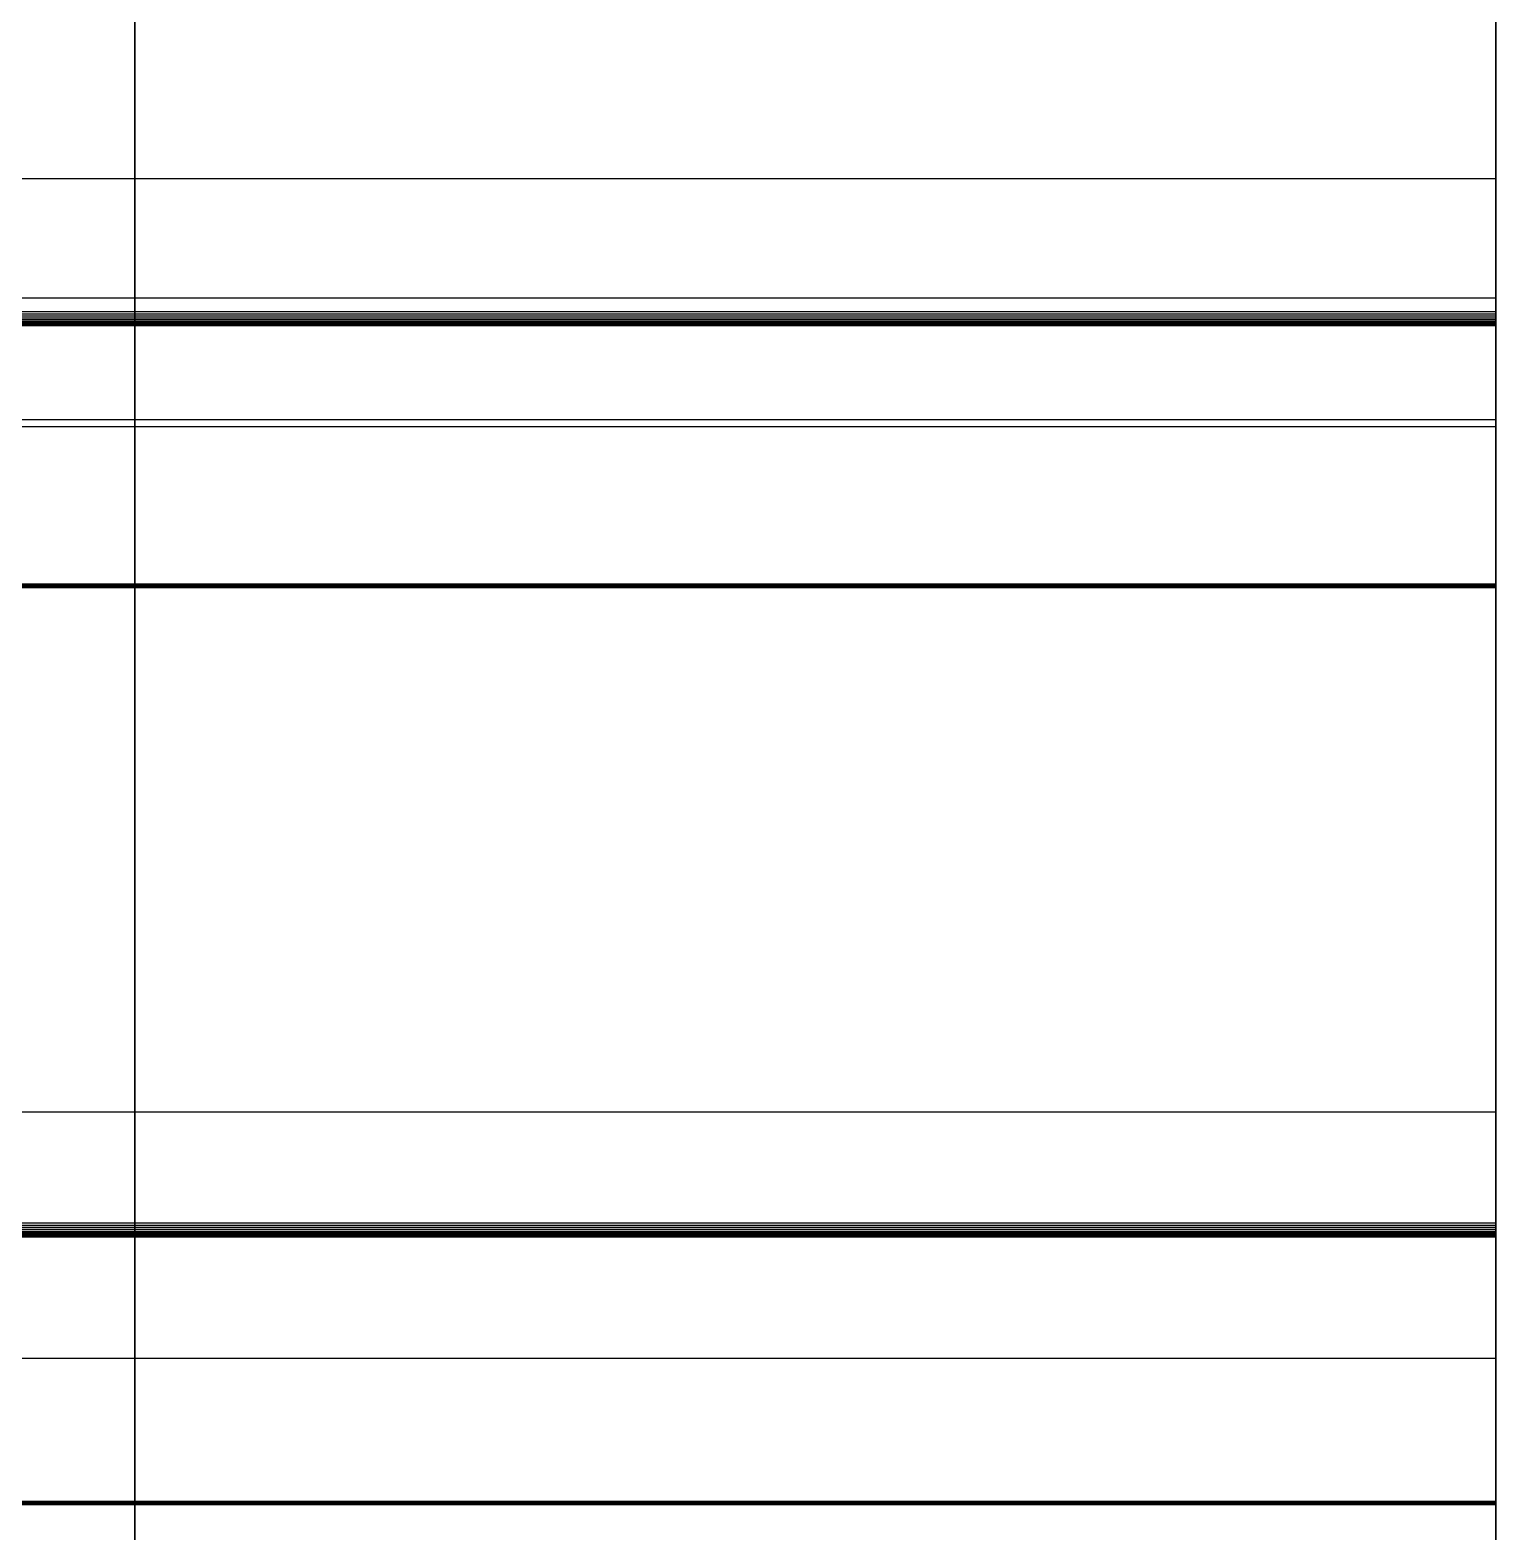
# Model space of a CAD drawing. Header units: millimetres. Extents: x -85 to 1059, y -155 to 155.
# Drawn here: x 1003.5 to 1007, y 108.115 to 111.703 of the extents above; entities that cross this region are included whole.
import ezdxf

# ---------------------------------------------------------------- set-up
doc = ezdxf.new("R2010")
doc.units = ezdxf.units.MM
doc.header["$MEASUREMENT"] = 0
doc.layers.add('Default', color=7, linetype='Continuous', true_color=0x000000)

msp = doc.modelspace()

# ---------------------------------------------------------------- linework, layer by layer
at = {"layer": 'Default'}
msp.add_line((1007, 11.1019, 0.0002), (1007, 140.002, 0.0002), dxfattribs=at)
for points, degree, knots in [([(1007, 0.3488, 139.7504), (1007, -76.9709, 139.7504), (1007, -139.6511, 77.0702), (1007, -139.6511, -0.2498), (1007, -139.6511, -77.5699), (1007, -76.9709, -140.2497), (1007, 0.3488, -140.2497), (1007, 77.6689, -140.2497), (1007, 140.349, -77.5699), (1007, 140.349, -0.2498), (1007, 140.349, 77.0702), (1007, 77.6689, 139.7504), (1007, 0.3488, 139.7504)], 3, [20636, 20636, 20636, 20636, 20637, 20637, 20637, 20638, 20638, 20638, 20639, 20639, 20639, 20640, 20640, 20640, 20640]), ([(1003.75, 0.0018, 140.0004), (1003.75, -77.318, 140.0004), (1003.75, -139.9981, 77.3202), (1003.75, -139.9981, 0.0002), (1003.75, -139.9981, -77.3199), (1003.75, -77.318, -139.9997), (1003.75, 0.0018, -139.9997), (1003.75, 77.3215, -139.9997), (1003.75, 140.002, -77.3199), (1003.75, 140.002, 0.0002), (1003.75, 140.002, 77.3202), (1003.75, 77.3215, 140.0004), (1003.75, 0.0018, 140.0004)], 3, [-1, -1, -1, -1, 0, 0, 0, 1, 1, 1, 2, 2, 2, 3, 3, 3, 3]), ([(1007, 0.0018, 140.0004), (1007, -77.318, 140.0004), (1007, -139.9981, 77.3202), (1007, -139.9981, 0.0002), (1007, -139.9981, -77.3199), (1007, -77.318, -139.9997), (1007, 0.0018, -139.9997), (1007, 77.3215, -139.9997), (1007, 140.002, -77.3199), (1007, 140.002, 0.0002), (1007, 140.002, 77.3202), (1007, 77.3215, 140.0004), (1007, 0.0018, 140.0004)], 3, [-1, -1, -1, -1, 0, 0, 0, 1, 1, 1, 2, 2, 2, 3, 3, 3, 3]), ([(1007, 124.0322, 15.6482), (1007, 116.3332, 77.2989), (1007, 63.7379, 125.0004), (1007, 0.0019, 125.0004), (1007, -17.5054, 125.0004), (1007, -34.1724, 121.4011), (1007, -49.2988, 114.9022)], 3, [595.378082, 595.378082, 595.378082, 595.378082, 596.378082, 596.378082, 596.378082, 597.378082, 597.378082, 597.378082, 597.378082]), ([(1007, -49.627, -114.76), (1007, -34.4135, -121.3481), (1007, -17.6322, -124.9994), (1007, 0.0018, -124.9994), (1007, 63.676, -124.9994), (1007, 116.2304, -77.3892), (1007, 124.0095, -15.8252)], 3, [1200.555169, 1200.555169, 1200.555169, 1200.555169, 1201.555169, 1201.555169, 1201.555169, 1202.555169, 1202.555169, 1202.555169, 1202.555169]), ([(1007, 111.03, 105.3541), (1007, 111.0667, 105.3719), (1007, 111.1034, 105.3897), (1007, 111.1465, 105.4105), (1007, 111.1895, 105.4313), (1007, 111.2331, 105.4521), (1007, 111.2766, 105.4729), (1007, 111.3204, 105.4939), (1007, 111.3641, 105.5149), (1007, 111.4082, 105.5359), (1007, 111.4523, 105.5569), (1007, 111.4968, 105.5779), (1007, 111.5412, 105.5989), (1007, 111.586, 105.6199), (1007, 111.6308, 105.6409), (1007, 111.6758, 105.6619), (1007, 111.7208, 105.6828), (1007, 111.7661, 105.704), (1007, 111.8114, 105.7252), (1007, 111.8571, 105.7463), (1007, 111.9028, 105.7675), (1007, 111.9488, 105.7887), (1007, 111.9949, 105.8098), (1007, 112.0413, 105.8312), (1007, 112.0877, 105.8525), (1007, 112.1342, 105.8737), (1007, 112.1808, 105.8949), (1007, 112.2279, 105.9162), (1007, 112.275, 105.9375), (1007, 112.3223, 105.9587), (1007, 112.3695, 105.9799), (1007, 112.4172, 106.0012), (1007, 112.4648, 106.0226), (1007, 112.5126, 106.0439), (1007, 112.5604, 106.0653), (1007, 112.6087, 106.0866), (1007, 112.657, 106.1079), (1007, 112.7056, 106.1293), (1007, 112.7541, 106.1506), (1007, 112.8031, 106.1721), (1007, 112.8521, 106.1937), (1007, 112.9012, 106.2152), (1007, 112.9502, 106.2367), (1007, 112.9589, 106.2404), (1007, 112.9675, 106.2441)], 2, [2725, 2725, 2725, 2726, 2726, 2727, 2727, 2728, 2728, 2729, 2729, 2730, 2730, 2731, 2731, 2732, 2732, 2733, 2733, 2734, 2734, 2735, 2735, 2736, 2736, 2737, 2737, 2738, 2738, 2739, 2739, 2740, 2740, 2741, 2741, 2742, 2742, 2743, 2743, 2744, 2744, 2745, 2745, 2746, 2746, 2747, 2747, 2747]), ([(1007, 112.9675, -106.7437), (1007, 112.9589, -106.74), (1007, 112.9502, -106.7363), (1007, 112.9012, -106.715), (1007, 112.8521, -106.6936), (1007, 112.8031, -106.6723), (1007, 112.7541, -106.6509), (1007, 112.7056, -106.6294), (1007, 112.657, -106.6079), (1007, 112.6087, -106.5864), (1007, 112.5604, -106.5648), (1007, 112.5126, -106.5435), (1007, 112.4648, -106.5222), (1007, 112.4172, -106.501), (1007, 112.3695, -106.4798), (1007, 112.3223, -106.4585), (1007, 112.275, -106.4371), (1007, 112.2279, -106.4158), (1007, 112.1808, -106.3945), (1007, 112.1342, -106.3733), (1007, 112.0877, -106.3521), (1007, 112.0413, -106.331), (1007, 111.9949, -106.3098), (1007, 111.9488, -106.2886), (1007, 111.9028, -106.2675), (1007, 111.8571, -106.2463), (1007, 111.8114, -106.2251), (1007, 111.7661, -106.204), (1007, 111.7208, -106.1828), (1007, 111.6758, -106.1616), (1007, 111.6308, -106.1405), (1007, 111.586, -106.1195), (1007, 111.5412, -106.0985), (1007, 111.4968, -106.0775), (1007, 111.4523, -106.0565), (1007, 111.4082, -106.0357), (1007, 111.3641, -106.0149), (1007, 111.3204, -105.9939), (1007, 111.2766, -105.9729), (1007, 111.2331, -105.9521), (1007, 111.1895, -105.9313), (1007, 111.1465, -105.9103), (1007, 111.1034, -105.8893), (1007, 111.0667, -105.8716), (1007, 111.03, -105.854)], 2, [7707, 7707, 7707, 7708, 7708, 7709, 7709, 7710, 7710, 7711, 7711, 7712, 7712, 7713, 7713, 7714, 7714, 7715, 7715, 7716, 7716, 7717, 7717, 7718, 7718, 7719, 7719, 7720, 7720, 7721, 7721, 7722, 7722, 7723, 7723, 7724, 7724, 7725, 7725, 7726, 7726, 7727, 7727, 7728, 7728, 7729, 7729, 7729]), ([(1007, 111.3475, 107.9311), (1007, 111.3437, 107.9228), (1007, 111.3398, 107.9145), (1007, 111.3163, 107.8664), (1007, 111.2929, 107.8182), (1007, 111.2694, 107.7701), (1007, 111.2459, 107.7219), (1007, 111.2225, 107.6743), (1007, 111.199, 107.6266), (1007, 111.1757, 107.5794), (1007, 111.1525, 107.5321), (1007, 111.1292, 107.485), (1007, 111.1059, 107.4379), (1007, 111.0826, 107.3913), (1007, 111.0593, 107.3448), (1007, 111.0362, 107.2982), (1007, 111.0131, 107.2516), (1007, 110.9898, 107.2058), (1007, 110.9665, 107.1599), (1007, 110.9434, 107.1141), (1007, 110.9203, 107.0682), (1007, 110.8972, 107.0229), (1007, 110.8741, 106.9775), (1007, 110.851, 106.9324), (1007, 110.8279, 106.8872), (1007, 110.805, 106.8424), (1007, 110.782, 106.7976), (1007, 110.7591, 106.753), (1007, 110.7362, 106.7084), (1007, 110.7134, 106.6643), (1007, 110.6907, 106.6202), (1007, 110.6677, 106.5763), (1007, 110.6448, 106.5323), (1007, 110.6221, 106.4889), (1007, 110.5993, 106.4455), (1007, 110.5765, 106.4023), (1007, 110.5538, 106.3591), (1007, 110.531, 106.3163), (1007, 110.5083, 106.2734), (1007, 110.4857, 106.2307), (1007, 110.4631, 106.188), (1007, 110.4405, 106.1457), (1007, 110.418, 106.1034), (1007, 110.3973, 106.0649), (1007, 110.3767, 106.0264)], 2, [2682, 2682, 2682, 2683.045455, 2683.045455, 2684.090909, 2684.090909, 2685.136364, 2685.136364, 2686.181818, 2686.181818, 2687.227273, 2687.227273, 2688.272727, 2688.272727, 2689.318182, 2689.318182, 2690.363636, 2690.363636, 2691.409091, 2691.409091, 2692.454545, 2692.454545, 2693.5, 2693.5, 2694.545455, 2694.545455, 2695.590909, 2695.590909, 2696.636364, 2696.636364, 2697.681818, 2697.681818, 2698.727273, 2698.727273, 2699.772727, 2699.772727, 2700.818182, 2700.818182, 2701.863636, 2701.863636, 2702.909091, 2702.909091, 2703.954545, 2703.954545, 2705, 2705, 2705]), ([(1007, 110.3795, -106.5317), (1007, 110.3987, -106.5675), (1007, 110.418, -106.6033), (1007, 110.4405, -106.6456), (1007, 110.4631, -106.688), (1007, 110.4857, -106.7303), (1007, 110.5083, -106.7726), (1007, 110.531, -106.8157), (1007, 110.5538, -106.8587), (1007, 110.5765, -106.9019), (1007, 110.5993, -106.9451), (1007, 110.6221, -106.9887), (1007, 110.6448, -107.0323), (1007, 110.6677, -107.0762), (1007, 110.6907, -107.1201), (1007, 110.7134, -107.1642), (1007, 110.7362, -107.2083), (1007, 110.7591, -107.2528), (1007, 110.782, -107.2972), (1007, 110.805, -107.3418), (1007, 110.8279, -107.3865), (1007, 110.851, -107.4316), (1007, 110.8741, -107.4768), (1007, 110.8972, -107.5223), (1007, 110.9203, -107.5678), (1007, 110.9434, -107.6137), (1007, 110.9665, -107.6595), (1007, 110.9898, -107.7056), (1007, 111.0131, -107.7516), (1007, 111.0362, -107.7978), (1007, 111.0593, -107.844), (1007, 111.0826, -107.8909), (1007, 111.1059, -107.9379), (1007, 111.1292, -107.9848), (1007, 111.1525, -108.0317), (1007, 111.1757, -108.0791), (1007, 111.199, -108.1266), (1007, 111.2225, -108.1742), (1007, 111.2459, -108.2218), (1007, 111.2694, -108.2698), (1007, 111.2929, -108.3178), (1007, 111.3163, -108.3661), (1007, 111.3398, -108.4145), (1007, 111.3437, -108.4228), (1007, 111.3475, -108.431)], 2, [7750, 7750, 7750, 7751, 7751, 7752, 7752, 7753, 7753, 7754, 7754, 7755, 7755, 7756, 7756, 7757, 7757, 7758, 7758, 7759, 7759, 7760, 7760, 7761, 7761, 7762, 7762, 7763, 7763, 7764, 7764, 7765, 7765, 7766, 7766, 7767, 7767, 7768, 7768, 7769, 7769, 7770, 7770, 7771, 7771, 7772, 7772, 7772]), ([(1007, 111.0244, -105.8515), (1007, 111.0217, -105.8505), (1007, 111.0191, -105.8494), (1007, 111.017, -105.8485), (1007, 111.0149, -105.8477)], 2, [7730, 7730, 7730, 7731, 7731, 7732, 7732, 7732]), ([(1007, 110.9983, 105.3466), (1007, 110.9995, 105.3465), (1007, 111.0008, 105.3463), (1007, 111.002, 105.3461), (1007, 111.0032, 105.3459)], 2, [2717, 2717, 2717, 2718, 2718, 2719, 2719, 2719]), ([(1007, 110.3718, 105.9986), (1007, 110.4741, 105.8924), (1007, 110.5764, 105.7862), (1007, 110.6845, 105.6735), (1007, 110.7926, 105.5608), (1007, 110.8944, 105.4544), (1007, 110.9962, 105.3481)], 2, [2713, 2713, 2713, 2714, 2714, 2715, 2715, 2716, 2716, 2716]), ([(1007, 110.9962, -105.8477), (1007, 110.8944, -105.9542), (1007, 110.7926, -106.0607), (1007, 110.6845, -106.1733), (1007, 110.5764, -106.2858), (1007, 110.4741, -106.3918), (1007, 110.3718, -106.4978)], 2, [7738, 7738, 7738, 7739, 7739, 7740, 7740, 7741, 7741, 7741]), ([(1007, 108.853, 107.59), (1007, 108.8892, 107.6085), (1007, 108.9254, 107.627), (1007, 108.9681, 107.6487), (1007, 109.0107, 107.6704), (1007, 109.0538, 107.6921), (1007, 109.0968, 107.7138), (1007, 109.1402, 107.7357), (1007, 109.1836, 107.7575), (1007, 109.2272, 107.7792), (1007, 109.2707, 107.8009), (1007, 109.3148, 107.823), (1007, 109.3589, 107.845), (1007, 109.4032, 107.8669), (1007, 109.4475, 107.8888), (1007, 109.4921, 107.9108), (1007, 109.5367, 107.9329), (1007, 109.5817, 107.9549), (1007, 109.6267, 107.977), (1007, 109.6718, 107.999), (1007, 109.717, 108.0211), (1007, 109.7627, 108.0433), (1007, 109.8084, 108.0655), (1007, 109.8542, 108.0876), (1007, 109.9001, 108.1096), (1007, 109.9463, 108.1318), (1007, 109.9925, 108.1541), (1007, 110.0391, 108.1763), (1007, 110.0857, 108.1985), (1007, 110.1324, 108.2207), (1007, 110.1791, 108.243), (1007, 110.2264, 108.2652), (1007, 110.2737, 108.2874), (1007, 110.3211, 108.3098), (1007, 110.3686, 108.3322), (1007, 110.4164, 108.3546), (1007, 110.4642, 108.377), (1007, 110.5123, 108.3994), (1007, 110.5605, 108.4218), (1007, 110.6088, 108.4442), (1007, 110.6572, 108.4666), (1007, 110.706, 108.489), (1007, 110.7549, 108.5114), (1007, 110.7633, 108.5153), (1007, 110.7718, 108.5192)], 2, [2658, 2658, 2658, 2659, 2659, 2660, 2660, 2661, 2661, 2662, 2662, 2663, 2663, 2664, 2664, 2665, 2665, 2666, 2666, 2667, 2667, 2668, 2668, 2669, 2669, 2670, 2670, 2671, 2671, 2672, 2672, 2673, 2673, 2674, 2674, 2675, 2675, 2676, 2676, 2677, 2677, 2678, 2678, 2679, 2679, 2680, 2680, 2680]), ([(1007, 110.7549, -109.0114), (1007, 110.706, -108.9888), (1007, 110.6572, -108.9662), (1007, 110.6088, -108.9438), (1007, 110.5605, -108.9214), (1007, 110.5123, -108.899), (1007, 110.4642, -108.8766), (1007, 110.4164, -108.8542), (1007, 110.3686, -108.8318), (1007, 110.3211, -108.8096), (1007, 110.2737, -108.7873), (1007, 110.2264, -108.7649), (1007, 110.1791, -108.7425), (1007, 110.1324, -108.7203), (1007, 110.0857, -108.6981), (1007, 110.0391, -108.6759), (1007, 109.9925, -108.6536), (1007, 109.9463, -108.6314), (1007, 109.9001, -108.6092), (1007, 109.8542, -108.587), (1007, 109.8084, -108.5647), (1007, 109.7627, -108.5427), (1007, 109.717, -108.5206), (1007, 109.6718, -108.4986), (1007, 109.6267, -108.4766), (1007, 109.5817, -108.4545), (1007, 109.5367, -108.4325), (1007, 109.4921, -108.4104), (1007, 109.4475, -108.3884), (1007, 109.4032, -108.3665), (1007, 109.3589, -108.3446), (1007, 109.3148, -108.3227), (1007, 109.2707, -108.3009), (1007, 109.2272, -108.279), (1007, 109.1836, -108.2571), (1007, 109.1402, -108.2353), (1007, 109.0968, -108.2134), (1007, 109.0538, -108.1917), (1007, 109.0107, -108.17), (1007, 108.9681, -108.1483), (1007, 108.9254, -108.1266), (1007, 108.8892, -108.1081), (1007, 108.853, -108.0896)], 2, [7775, 7775, 7775, 7776, 7776, 7777, 7777, 7778, 7778, 7779, 7779, 7780, 7780, 7781, 7781, 7782, 7782, 7783, 7783, 7784, 7784, 7785, 7785, 7786, 7786, 7787, 7787, 7788, 7788, 7789, 7789, 7790, 7790, 7791, 7791, 7792, 7792, 7793, 7793, 7794, 7794, 7795, 7795, 7796, 7796, 7796]), ([(1007, 110.3725, 106.0166), (1007, 110.3719, 106.0146), (1007, 110.3714, 106.0127), (1007, 110.3709, 106.0107), (1007, 110.3703, 106.0088)], 2, [2707, 2707, 2707, 2708, 2708, 2709, 2709, 2709]), ([(1007, 110.3703, 106.0088), (1007, 110.3703, 106.007), (1007, 110.3703, 106.0053), (1007, 110.3703, 106.0039), (1007, 110.3703, 106.0025)], 2, [2709, 2709, 2709, 2710, 2710, 2711, 2711, 2711]), ([(1007, 110.3703, -106.5024), (1007, 110.3703, -106.5038), (1007, 110.3703, -106.5052), (1007, 110.3703, -106.5068), (1007, 110.3703, -106.5084)], 2, [7743, 7743, 7743, 7744, 7744, 7745, 7745, 7745]), ([(1007, 109.118, 110.1734), (1007, 109.1141, 110.1647), (1007, 109.1102, 110.1561), (1007, 109.0876, 110.1074), (1007, 109.0651, 110.0587), (1007, 109.0427, 110.0102), (1007, 109.0203, 109.9617), (1007, 108.9979, 109.9137), (1007, 108.9755, 109.8657), (1007, 108.9531, 109.8178), (1007, 108.9307, 109.7698), (1007, 108.9084, 109.7223), (1007, 108.8862, 109.6749), (1007, 108.864, 109.6278), (1007, 108.8418, 109.5807), (1007, 108.8195, 109.5338), (1007, 108.7973, 109.4868), (1007, 108.7751, 109.4405), (1007, 108.7529, 109.3941), (1007, 108.7306, 109.3479), (1007, 108.7084, 109.3016), (1007, 108.6862, 109.2556), (1007, 108.664, 109.2096), (1007, 108.6419, 109.1639), (1007, 108.6199, 109.1182), (1007, 108.5978, 109.073), (1007, 108.5758, 109.0279), (1007, 108.5537, 108.9829), (1007, 108.5317, 108.9379), (1007, 108.5096, 108.8935), (1007, 108.4876, 108.849), (1007, 108.4657, 108.8046), (1007, 108.4438, 108.7601), (1007, 108.422, 108.7162), (1007, 108.4001, 108.6723), (1007, 108.3782, 108.6287), (1007, 108.3563, 108.5851), (1007, 108.3345, 108.5418), (1007, 108.3126, 108.4984), (1007, 108.2907, 108.4551), (1007, 108.2688, 108.4119), (1007, 108.2472, 108.3692), (1007, 108.2255, 108.3266), (1007, 108.2069, 108.2904), (1007, 108.1884, 108.2542)], 2, [2615, 2615, 2615, 2616, 2616, 2617, 2617, 2618, 2618, 2619, 2619, 2620, 2620, 2621, 2621, 2622, 2622, 2623, 2623, 2624, 2624, 2625, 2625, 2626, 2626, 2627, 2627, 2628, 2628, 2629, 2629, 2630, 2630, 2631, 2631, 2632, 2632, 2633, 2633, 2634, 2634, 2635, 2635, 2636, 2636, 2637, 2637, 2637]), ([(1007, 108.1884, -108.7538), (1007, 108.2069, -108.7902), (1007, 108.2255, -108.8265), (1007, 108.2472, -108.8692), (1007, 108.2688, -108.9119), (1007, 108.2907, -108.9549), (1007, 108.3126, -108.998), (1007, 108.3345, -109.0412), (1007, 108.3563, -109.0844), (1007, 108.3782, -109.1281), (1007, 108.4001, -109.1719), (1007, 108.422, -109.216), (1007, 108.4438, -109.2601), (1007, 108.4657, -109.3043), (1007, 108.4876, -109.3486), (1007, 108.5096, -109.3932), (1007, 108.5317, -109.4379), (1007, 108.5537, -109.4827), (1007, 108.5758, -109.5275), (1007, 108.5978, -109.573), (1007, 108.6199, -109.6185), (1007, 108.6419, -109.6638), (1007, 108.664, -109.7092), (1007, 108.6862, -109.755), (1007, 108.7084, -109.8009), (1007, 108.7306, -109.8471), (1007, 108.7529, -109.8933), (1007, 108.7751, -109.9401), (1007, 108.7973, -109.9868), (1007, 108.8195, -110.0335), (1007, 108.8418, -110.0803), (1007, 108.864, -110.1274), (1007, 108.8862, -110.1745), (1007, 108.9084, -110.2219), (1007, 108.9307, -110.2694), (1007, 108.9531, -110.3173), (1007, 108.9755, -110.3653), (1007, 108.9979, -110.4133), (1007, 109.0203, -110.4613), (1007, 109.0427, -110.5098), (1007, 109.0651, -110.5583), (1007, 109.0876, -110.6072), (1007, 109.1102, -110.656), (1007, 109.1141, -110.6643), (1007, 109.118, -110.6726)], 2, [7817, 7817, 7817, 7818, 7818, 7819, 7819, 7820, 7820, 7821, 7821, 7822, 7822, 7823, 7823, 7824, 7824, 7825, 7825, 7826, 7826, 7827, 7827, 7828, 7828, 7829, 7829, 7830, 7830, 7831, 7831, 7832, 7832, 7833, 7833, 7834, 7834, 7835, 7835, 7836, 7836, 7837, 7837, 7838, 7838, 7839, 7839, 7839]), ([(1007, 108.8375, 107.5836), (1007, 108.8398, 107.5845), (1007, 108.8421, 107.5854), (1007, 108.8448, 107.5864), (1007, 108.8474, 107.5875)], 2, [2655, 2655, 2655, 2656, 2656, 2657, 2657, 2657]), ([(1007, 108.1817, 108.2204), (1007, 108.2861, 108.1165), (1007, 108.3906, 108.0126), (1007, 108.5008, 107.9023), (1007, 108.611, 107.7921), (1007, 108.7151, 107.6877), (1007, 108.8192, 107.5833)], 2, [2646, 2646, 2646, 2647, 2647, 2648, 2648, 2649, 2649, 2649]), ([(1007, 108.8192, -108.0825), (1007, 108.7151, -108.1871), (1007, 108.611, -108.2917), (1007, 108.5008, -108.4019), (1007, 108.3906, -108.5122), (1007, 108.2861, -108.6163), (1007, 108.1817, -108.7203)], 2, [7805, 7805, 7805, 7806, 7806, 7807, 7807, 7808, 7808, 7808]), ([(1007, 106.6305, 109.7807), (1007, 106.6664, 109.7999), (1007, 106.7022, 109.8192), (1007, 106.7445, 109.8419), (1007, 106.7868, 109.8647), (1007, 106.8293, 109.8872), (1007, 106.8718, 109.9098), (1007, 106.9149, 109.9322), (1007, 106.9579, 109.9546), (1007, 107.001, 109.9774), (1007, 107.044, 110.0001), (1007, 107.0876, 110.0231), (1007, 107.1311, 110.046), (1007, 107.1751, 110.0689), (1007, 107.219, 110.0919), (1007, 107.2631, 110.1146), (1007, 107.3072, 110.1374), (1007, 107.3516, 110.1605), (1007, 107.3961, 110.1836), (1007, 107.4409, 110.2065), (1007, 107.4857, 110.2294), (1007, 107.5308, 110.2525), (1007, 107.576, 110.2757), (1007, 107.6213, 110.2986), (1007, 107.6667, 110.3215), (1007, 107.7125, 110.3448), (1007, 107.7584, 110.3681), (1007, 107.8044, 110.3912), (1007, 107.8505, 110.4143), (1007, 107.8968, 110.4374), (1007, 107.9432, 110.4605), (1007, 107.99, 110.484), (1007, 108.0367, 110.5074), (1007, 108.0836, 110.5307), (1007, 108.1306, 110.554), (1007, 108.178, 110.5773), (1007, 108.2255, 110.6006), (1007, 108.2731, 110.6238), (1007, 108.3207, 110.6471), (1007, 108.3687, 110.6706), (1007, 108.4167, 110.6941), (1007, 108.465, 110.7175), (1007, 108.5133, 110.741), (1007, 108.5216, 110.7449), (1007, 108.5299, 110.7487)], 2, [2591, 2591, 2591, 2592, 2592, 2593, 2593, 2594, 2594, 2595, 2595, 2596, 2596, 2597, 2597, 2598, 2598, 2599, 2599, 2600, 2600, 2601, 2601, 2602, 2602, 2603, 2603, 2604, 2604, 2605, 2605, 2606, 2606, 2607, 2607, 2608, 2608, 2609, 2609, 2610, 2610, 2611, 2611, 2612, 2612, 2613, 2613, 2613]), ([(1007, 108.5299, -111.2487), (1007, 108.5216, -111.2446), (1007, 108.5133, -111.2406), (1007, 108.465, -111.2171), (1007, 108.4167, -111.1936), (1007, 108.3687, -111.1704), (1007, 108.3207, -111.1471), (1007, 108.2731, -111.1236), (1007, 108.2255, -111.1002), (1007, 108.178, -111.0769), (1007, 108.1306, -111.0536), (1007, 108.0836, -111.0303), (1007, 108.0367, -111.007), (1007, 107.99, -110.9837), (1007, 107.9432, -110.9605), (1007, 107.8968, -110.9374), (1007, 107.8505, -110.9142), (1007, 107.8044, -110.891), (1007, 107.7584, -110.8677), (1007, 107.7125, -110.8446), (1007, 107.6667, -110.8215), (1007, 107.6213, -110.7984), (1007, 107.576, -110.7753), (1007, 107.5308, -110.7521), (1007, 107.4857, -110.729), (1007, 107.4409, -110.7061), (1007, 107.3961, -110.6832), (1007, 107.3516, -110.6602), (1007, 107.3072, -110.6373), (1007, 107.2631, -110.6144), (1007, 107.219, -110.5915), (1007, 107.1751, -110.5687), (1007, 107.1311, -110.5459), (1007, 107.0877, -110.5232), (1007, 107.0444, -110.5004), (1007, 107.0011, -110.4777), (1007, 106.9579, -110.4549), (1007, 106.9149, -110.4322), (1007, 106.8718, -110.4094), (1007, 106.8293, -110.3867), (1007, 106.7868, -110.3639), (1007, 106.7445, -110.3415), (1007, 106.7022, -110.3191), (1007, 106.6664, -110.2999), (1007, 106.6305, -110.2807)], 2, [7841, 7841, 7841, 7842, 7842, 7843, 7843, 7844, 7844, 7845, 7845, 7846, 7846, 7847, 7847, 7848, 7848, 7849, 7849, 7850, 7850, 7851, 7851, 7852, 7852, 7853, 7853, 7854, 7854, 7855, 7855, 7856, 7856, 7857, 7857, 7858, 7858, 7859, 7859, 7860, 7860, 7861, 7861, 7862, 7862, 7863, 7863, 7863]), ([(1007, 108.1859, 108.2489), (1007, 108.1849, 108.2463), (1007, 108.1838, 108.2437), (1007, 108.1829, 108.2414), (1007, 108.1821, 108.2391)], 2, [2638, 2638, 2638, 2639, 2639, 2640, 2640, 2640]), ([(1007, 108.1821, -108.7387), (1007, 108.1829, -108.741), (1007, 108.1838, -108.7433), (1007, 108.1849, -108.7459), (1007, 108.1859, -108.7485)], 2, [7814, 7814, 7814, 7815, 7815, 7816, 7816, 7816]), ([(1007, 108.1807, 108.2345), (1007, 108.1805, 108.2327), (1007, 108.1803, 108.231), (1007, 108.1801, 108.2294), (1007, 108.1799, 108.2278)], 2, [2641, 2641, 2641, 2642, 2642, 2643, 2643, 2643]), ([(1007, 108.1799, -108.7274), (1007, 108.1801, -108.7291), (1007, 108.1803, -108.7309), (1007, 108.1805, -108.7327), (1007, 108.1807, -108.7344)], 2, [7811, 7811, 7811, 7812, 7812, 7813, 7813, 7813])]:
    msp.add_open_spline(points, degree=degree, knots=knots, dxfattribs=at)
for points, degree in [([(1007, 123.9657, -15.1292), (1007, 89.2759, -15.1292), (1007, 54.5861, -15.1292), (1007, 19.8963, -15.1292)], 3), ([(1007, 20.2489, 14.8569), (1007, 54.8211, 14.8569), (1007, 89.3933, 14.8569), (1007, 123.9656, 14.8569)], 3), ([(1007, 111.3475, 107.9311), (1003.75, 111.3475, 107.9311), (1000.5, 111.3475, 107.9311)], 2), ([(1007, 111.3475, -108.431), (1003.75, 111.3475, -108.431), (1000.5, 111.3475, -108.431)], 2), ([(1007, 111.0625, 108.2281), (1007, 111.205, 108.0796), (1007, 111.3475, 107.9311)], 2), ([(1007, 111.3475, -108.431), (1007, 111.205, -108.5794), (1007, 111.0625, -108.7277)], 2), ([(1007, 111.0625, 108.2281), (1003.75, 111.0625, 108.2281), (1000.5, 111.0625, 108.2281)], 2), ([(1007, 111.0625, -108.7277), (1003.75, 111.0625, -108.7277), (1000.5, 111.0625, -108.7277)], 2), ([(1007, 110.7718, 108.5192), (1007, 110.9171, 108.3737), (1007, 111.0625, 108.2281)], 2), ([(1007, 111.0625, -108.7277), (1007, 110.9171, -108.8733), (1007, 110.7718, -109.0188)], 2), ([(1007, 111.03, 105.3541), (1003.75, 111.03, 105.3541), (1000.5, 111.03, 105.3541)], 2), ([(1007, 111.03, -105.854), (1003.75, 111.03, -105.854), (1000.5, 111.03, -105.854)], 2), ([(1007, 111.0244, 105.3516), (1003.75, 111.0244, 105.3516), (1000.5, 111.0244, 105.3516)], 2), ([(1007, 111.0244, -105.8515), (1003.75, 111.0244, -105.8515), (1000.5, 111.0244, -105.8515)], 2), ([(1007, 111.0191, 105.3495), (1003.75, 111.0191, 105.3495), (1000.5, 111.0191, 105.3495)], 2), ([(1007, 111.0149, 105.3481), (1003.75, 111.0149, 105.3481), (1000.5, 111.0149, 105.3481)], 2), ([(1007, 111.0149, -105.8477), (1003.75, 111.0149, -105.8477), (1000.5, 111.0149, -105.8477)], 2), ([(1007, 111.0103, 105.3466), (1003.75, 111.0103, 105.3466), (1000.5, 111.0103, 105.3466)], 2), ([(1007, 111.0103, -105.8466), (1003.75, 111.0103, -105.8466), (1000.5, 111.0103, -105.8466)], 2), ([(1007, 111.0068, 105.3459), (1003.75, 111.0068, 105.3459), (1000.5, 111.0068, 105.3459)], 2), ([(1007, 111.0068, -105.8459), (1003.75, 111.0068, -105.8459), (1000.5, 111.0068, -105.8459)], 2), ([(1007, 111.0032, 105.3459), (1003.75, 111.0032, 105.3459), (1000.5, 111.0032, 105.3459)], 2), ([(1007, 111.0032, -105.8455), (1003.75, 111.0032, -105.8455), (1000.5, 111.0032, -105.8455)], 2), ([(1007, 111.0008, -105.8459), (1003.75, 111.0008, -105.8459), (1000.5, 111.0008, -105.8459)], 2), ([(1007, 110.9983, 105.3466), (1003.75, 110.9983, 105.3466), (1000.5, 110.9983, 105.3466)], 2), ([(1007, 110.9983, -105.8466), (1003.75, 110.9983, -105.8466), (1000.5, 110.9983, -105.8466)], 2), ([(1007, 111.0244, 105.3516), (1007, 111.0272, 105.3528), (1007, 111.03, 105.3541)], 2), ([(1007, 111.03, -105.854), (1007, 111.0272, -105.8528), (1007, 111.0244, -105.8515)], 2), ([(1007, 111.0191, 105.3495), (1007, 111.0217, 105.3505), (1007, 111.0244, 105.3516)], 2), ([(1007, 111.0149, 105.3481), (1007, 111.017, 105.3488), (1007, 111.0191, 105.3495)], 2), ([(1007, 111.0103, 105.3466), (1007, 111.0126, 105.3474), (1007, 111.0149, 105.3481)], 2), ([(1007, 111.0149, -105.8477), (1007, 111.0126, -105.8471), (1007, 111.0103, -105.8466)], 2), ([(1007, 111.0068, 105.3459), (1007, 111.0085, 105.3463), (1007, 111.0103, 105.3466)], 2), ([(1007, 111.0103, -105.8466), (1007, 111.0085, -105.8462), (1007, 111.0068, -105.8459)], 2), ([(1007, 111.0032, 105.3459), (1007, 111.005, 105.3459), (1007, 111.0068, 105.3459)], 2), ([(1007, 111.0068, -105.8459), (1007, 111.005, -105.8457), (1007, 111.0032, -105.8455)], 2), ([(1007, 111.0032, -105.8455), (1007, 111.002, -105.8457), (1007, 111.0008, -105.8459)], 2), ([(1007, 111.0008, -105.8459), (1007, 110.9995, -105.8462), (1007, 110.9983, -105.8466)], 2), ([(1007, 110.9962, 105.3481), (1007, 110.9972, 105.3474), (1007, 110.9983, 105.3466)], 2), ([(1007, 110.9983, -105.8466), (1007, 110.9972, -105.8471), (1007, 110.9962, -105.8477)], 2), ([(1007, 110.9962, 105.3481), (1003.75, 110.9962, 105.3481), (1000.5, 110.9962, 105.3481)], 2), ([(1007, 110.9962, -105.8477), (1003.75, 110.9962, -105.8477), (1000.5, 110.9962, -105.8477)], 2), ([(1007, 110.7718, 108.5192), (1003.75, 110.7718, 108.5192), (1000.5, 110.7718, 108.5192)], 2), ([(1007, 110.7718, -109.0188), (1003.75, 110.7718, -109.0188), (1000.5, 110.7718, -109.0188)], 2), ([(1007, 110.7549, -109.0114), (1003.75, 110.7549, -109.0114), (1000.5, 110.7549, -109.0114)], 2), ([(1007, 110.7718, -109.0188), (1007, 110.7633, -109.0151), (1007, 110.7549, -109.0114)], 2), ([(1007, 110.3795, -106.5317), (1003.75, 110.3795, -106.5317), (1000.5, 110.3795, -106.5317)], 2), ([(1007, 110.3767, 106.0264), (1003.75, 110.3767, 106.0264), (1000.5, 110.3767, 106.0264)], 2), ([(1007, 110.3767, -106.526), (1003.75, 110.3767, -106.526), (1000.5, 110.3767, -106.526)], 2), ([(1007, 110.3746, 106.0212), (1003.75, 110.3746, 106.0212), (1000.5, 110.3746, 106.0212)], 2), ([(1007, 110.3746, -106.5211), (1003.75, 110.3746, -106.5211), (1000.5, 110.3746, -106.5211)], 2), ([(1007, 110.3725, 106.0166), (1003.75, 110.3725, 106.0166), (1000.5, 110.3725, 106.0166)], 2), ([(1007, 110.3725, -106.5165), (1003.75, 110.3725, -106.5165), (1000.5, 110.3725, -106.5165)], 2), ([(1007, 110.3718, 105.9986), (1003.75, 110.3718, 105.9986), (1000.5, 110.3718, 105.9986)], 2), ([(1007, 110.3718, -106.4978), (1003.75, 110.3718, -106.4978), (1000.5, 110.3718, -106.4978)], 2), ([(1007, 110.3714, -106.5123), (1003.75, 110.3714, -106.5123), (1000.5, 110.3714, -106.5123)], 2), ([(1007, 110.3707, 106.0003), (1003.75, 110.3707, 106.0003), (1000.5, 110.3707, 106.0003)], 2), ([(1007, 110.3707, -106.4999), (1003.75, 110.3707, -106.4999), (1000.5, 110.3707, -106.4999)], 2), ([(1007, 110.3703, 106.0088), (1003.75, 110.3703, 106.0088), (1000.5, 110.3703, 106.0088)], 2), ([(1007, 110.3703, 106.0025), (1003.75, 110.3703, 106.0025), (1000.5, 110.3703, 106.0025)], 2), ([(1007, 110.3703, -106.5024), (1003.75, 110.3703, -106.5024), (1000.5, 110.3703, -106.5024)], 2), ([(1007, 110.3703, -106.5084), (1003.75, 110.3703, -106.5084), (1000.5, 110.3703, -106.5084)], 2), ([(1007, 110.3767, -106.526), (1007, 110.3781, -106.5289), (1007, 110.3795, -106.5317)], 2), ([(1007, 110.3767, 106.0264), (1007, 110.3756, 106.0238), (1007, 110.3746, 106.0212)], 2), ([(1007, 110.3746, -106.5211), (1007, 110.3756, -106.5236), (1007, 110.3767, -106.526)], 2), ([(1007, 110.3746, 106.0212), (1007, 110.3735, 106.0189), (1007, 110.3725, 106.0166)], 2), ([(1007, 110.3725, -106.5165), (1007, 110.3735, -106.5188), (1007, 110.3746, -106.5211)], 2), ([(1007, 110.3714, -106.5123), (1007, 110.3719, -106.5144), (1007, 110.3725, -106.5165)], 2), ([(1007, 110.3707, 106.0003), (1007, 110.3712, 105.9995), (1007, 110.3718, 105.9986)], 2), ([(1007, 110.3718, -106.4978), (1007, 110.3712, -106.4989), (1007, 110.3707, -106.4999)], 2), ([(1007, 110.3703, -106.5084), (1007, 110.3709, -106.5103), (1007, 110.3714, -106.5123)], 2), ([(1007, 110.3703, 106.0025), (1007, 110.3705, 106.0014), (1007, 110.3707, 106.0003)], 2), ([(1007, 110.3707, -106.4999), (1007, 110.3705, -106.5012), (1007, 110.3703, -106.5024)], 2), ([(1007, 109.118, 110.1734), (1003.75, 109.118, 110.1734), (1000.5, 109.118, 110.1734)], 2), ([(1007, 109.118, -110.6726), (1003.75, 109.118, -110.6726), (1000.5, 109.118, -110.6726)], 2), ([(1007, 108.8269, 110.464), (1007, 108.9725, 110.3187), (1007, 109.118, 110.1734)], 2), ([(1007, 109.118, -110.6726), (1007, 108.9725, -110.8181), (1007, 108.8269, -110.9636)], 2), ([(1007, 108.853, 107.59), (1003.75, 108.853, 107.59), (1000.5, 108.853, 107.59)], 2), ([(1007, 108.853, -108.0896), (1003.75, 108.853, -108.0896), (1000.5, 108.853, -108.0896)], 2), ([(1007, 108.8474, 107.5875), (1003.75, 108.8474, 107.5875), (1000.5, 108.8474, 107.5875)], 2), ([(1007, 108.8474, -108.0871), (1003.75, 108.8474, -108.0871), (1000.5, 108.8474, -108.0871)], 2), ([(1007, 108.8474, 107.5875), (1007, 108.8502, 107.5887), (1007, 108.853, 107.59)], 2), ([(1007, 108.853, -108.0896), (1007, 108.8502, -108.0883), (1007, 108.8474, -108.0871)], 2), ([(1007, 108.8474, -108.0871), (1007, 108.8448, -108.0859), (1007, 108.8421, -108.0846)], 2), ([(1007, 108.8421, -108.0846), (1003.75, 108.8421, -108.0846), (1000.5, 108.8421, -108.0846)], 2), ([(1007, 108.8375, 107.5836), (1003.75, 108.8375, 107.5836), (1000.5, 108.8375, 107.5836)], 2), ([(1007, 108.8375, -108.0832), (1003.75, 108.8375, -108.0832), (1000.5, 108.8375, -108.0832)], 2), ([(1007, 108.8333, 107.5822), (1003.75, 108.8333, 107.5822), (1000.5, 108.8333, 107.5822)], 2), ([(1007, 108.8333, -108.0818), (1003.75, 108.8333, -108.0818), (1000.5, 108.8333, -108.0818)], 2), ([(1007, 108.8298, 107.5815), (1003.75, 108.8298, 107.5815), (1000.5, 108.8298, 107.5815)], 2), ([(1007, 108.8298, -108.0811), (1003.75, 108.8298, -108.0811), (1000.5, 108.8298, -108.0811)], 2), ([(1007, 108.8269, 110.464), (1003.75, 108.8269, 110.464), (1000.5, 108.8269, 110.464)], 2), ([(1007, 108.8269, -110.9636), (1003.75, 108.8269, -110.9636), (1000.5, 108.8269, -110.9636)], 2), ([(1007, 108.8266, 107.5811), (1003.75, 108.8266, 107.5811), (1000.5, 108.8266, 107.5811)], 2), ([(1007, 108.8266, -108.0807), (1003.75, 108.8266, -108.0807), (1000.5, 108.8266, -108.0807)], 2), ([(1007, 108.8234, 107.5811), (1003.75, 108.8234, 107.5811), (1000.5, 108.8234, 107.5811)], 2), ([(1007, 108.8234, -108.0811), (1003.75, 108.8234, -108.0811), (1000.5, 108.8234, -108.0811)], 2), ([(1007, 108.8209, 107.5818), (1003.75, 108.8209, 107.5818), (1000.5, 108.8209, 107.5818)], 2), ([(1007, 108.8209, -108.0818), (1003.75, 108.8209, -108.0818), (1000.5, 108.8209, -108.0818)], 2), ([(1007, 108.8192, 107.5833), (1003.75, 108.8192, 107.5833), (1000.5, 108.8192, 107.5833)], 2), ([(1007, 108.8192, -108.0825), (1003.75, 108.8192, -108.0825), (1000.5, 108.8192, -108.0825)], 2), ([(1007, 108.8421, -108.0846), (1007, 108.8398, -108.0839), (1007, 108.8375, -108.0832)], 2), ([(1007, 108.8333, 107.5822), (1007, 108.8354, 107.5829), (1007, 108.8375, 107.5836)], 2), ([(1007, 108.8375, -108.0832), (1007, 108.8354, -108.0825), (1007, 108.8333, -108.0818)], 2), ([(1007, 108.8298, 107.5815), (1007, 108.8315, 107.5818), (1007, 108.8333, 107.5822)], 2), ([(1007, 108.8333, -108.0818), (1007, 108.8315, -108.0814), (1007, 108.8298, -108.0811)], 2), ([(1007, 108.8266, 107.5811), (1007, 108.8282, 107.5813), (1007, 108.8298, 107.5815)], 2), ([(1007, 108.8298, -108.0811), (1007, 108.8282, -108.0809), (1007, 108.8266, -108.0807)], 2), ([(1007, 108.5299, 110.7487), (1007, 108.6784, 110.6064), (1007, 108.8269, 110.464)], 2), ([(1007, 108.8269, -110.9636), (1007, 108.6784, -111.1062), (1007, 108.5299, -111.2487)], 2), ([(1007, 108.8234, 107.5811), (1007, 108.825, 107.5811), (1007, 108.8266, 107.5811)], 2), ([(1007, 108.8266, -108.0807), (1007, 108.825, -108.0809), (1007, 108.8234, -108.0811)], 2), ([(1007, 108.8209, 107.5818), (1007, 108.8222, 107.5815), (1007, 108.8234, 107.5811)], 2), ([(1007, 108.8234, -108.0811), (1007, 108.8222, -108.0814), (1007, 108.8209, -108.0818)], 2), ([(1007, 108.8192, 107.5833), (1007, 108.8201, 107.5826), (1007, 108.8209, 107.5818)], 2), ([(1007, 108.8209, -108.0818), (1007, 108.8201, -108.0821), (1007, 108.8192, -108.0825)], 2), ([(1007, 108.5299, 110.7487), (1003.75, 108.5299, 110.7487), (1000.5, 108.5299, 110.7487)], 2), ([(1007, 108.5299, -111.2487), (1003.75, 108.5299, -111.2487), (1000.5, 108.5299, -111.2487)], 2), ([(1007, 108.1884, 108.2542), (1003.75, 108.1884, 108.2542), (1000.5, 108.1884, 108.2542)], 2), ([(1007, 108.1884, -108.7538), (1003.75, 108.1884, -108.7538), (1000.5, 108.1884, -108.7538)], 2), ([(1007, 108.1859, 108.2489), (1003.75, 108.1859, 108.2489), (1000.5, 108.1859, 108.2489)], 2), ([(1007, 108.1859, -108.7485), (1003.75, 108.1859, -108.7485), (1000.5, 108.1859, -108.7485)], 2), ([(1007, 108.1821, 108.2391), (1003.75, 108.1821, 108.2391), (1000.5, 108.1821, 108.2391)], 2), ([(1007, 108.1821, -108.7387), (1003.75, 108.1821, -108.7387), (1000.5, 108.1821, -108.7387)], 2), ([(1007, 108.1817, 108.2204), (1003.75, 108.1817, 108.2204), (1000.5, 108.1817, 108.2204)], 2), ([(1007, 108.1817, -108.7203), (1003.75, 108.1817, -108.7203), (1000.5, 108.1817, -108.7203)], 2), ([(1007, 108.1807, 108.2345), (1003.75, 108.1807, 108.2345), (1000.5, 108.1807, 108.2345)], 2), ([(1007, 108.1807, 108.2225), (1003.75, 108.1807, 108.2225), (1000.5, 108.1807, 108.2225)], 2), ([(1007, 108.1807, -108.7221), (1003.75, 108.1807, -108.7221), (1000.5, 108.1807, -108.7221)], 2), ([(1007, 108.1807, -108.7344), (1003.75, 108.1807, -108.7344), (1000.5, 108.1807, -108.7344)], 2), ([(1007, 108.1799, 108.2278), (1003.75, 108.1799, 108.2278), (1000.5, 108.1799, 108.2278)], 2), ([(1007, 108.1799, 108.2246), (1003.75, 108.1799, 108.2246), (1000.5, 108.1799, 108.2246)], 2), ([(1007, 108.1799, -108.7246), (1003.75, 108.1799, -108.7246), (1000.5, 108.1799, -108.7246)], 2), ([(1007, 108.1799, -108.7274), (1003.75, 108.1799, -108.7274), (1000.5, 108.1799, -108.7274)], 2), ([(1007, 108.1884, 108.2542), (1007, 108.1872, 108.2516), (1007, 108.1859, 108.2489)], 2), ([(1007, 108.1859, -108.7485), (1007, 108.1872, -108.7512), (1007, 108.1884, -108.7538)], 2), ([(1007, 108.1821, 108.2391), (1007, 108.1814, 108.2368), (1007, 108.1807, 108.2345)], 2), ([(1007, 108.1807, -108.7344), (1007, 108.1814, -108.7365), (1007, 108.1821, -108.7387)], 2), ([(1007, 108.1807, 108.2225), (1007, 108.1812, 108.2214), (1007, 108.1817, 108.2204)], 2), ([(1007, 108.1817, -108.7203), (1007, 108.1812, -108.7212), (1007, 108.1807, -108.7221)], 2), ([(1007, 108.1799, 108.2246), (1007, 108.1803, 108.2235), (1007, 108.1807, 108.2225)], 2), ([(1007, 108.1807, -108.7221), (1007, 108.1803, -108.7233), (1007, 108.1799, -108.7246)], 2), ([(1007, 108.1799, 108.2278), (1007, 108.1799, 108.2262), (1007, 108.1799, 108.2246)], 2), ([(1007, 108.1799, -108.7246), (1007, 108.1799, -108.726), (1007, 108.1799, -108.7274)], 2)]:
    msp.add_open_spline(points, degree=degree, dxfattribs=at)

doc.saveas('drawing.dxf')
